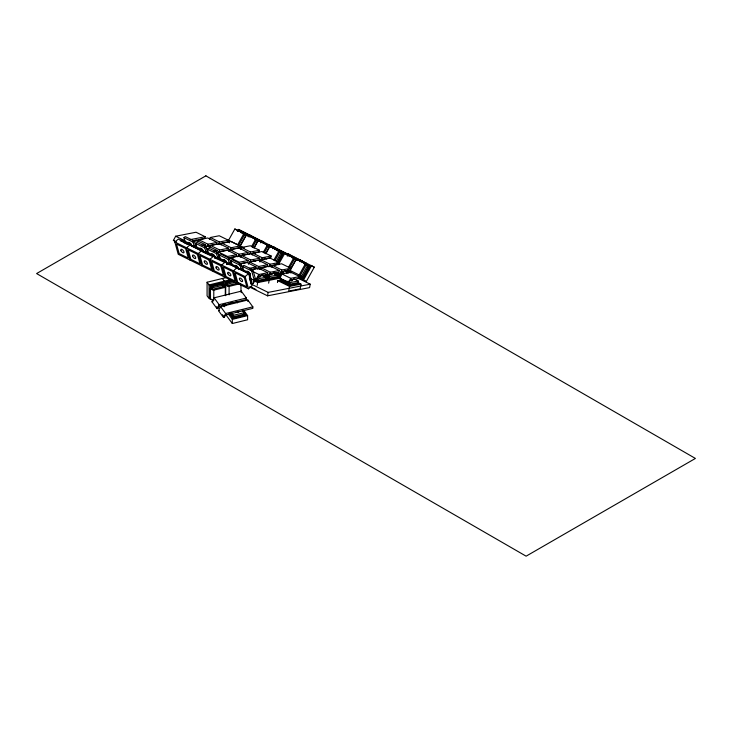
<?xml version="1.0" encoding="UTF-8"?>
<svg xmlns="http://www.w3.org/2000/svg" width="732" height="732" viewBox="0 0 732 732"><rect width="100%" height="100%" fill="white"/><g stroke="black" fill="none" stroke-linecap="round" stroke-linejoin="round"><path stroke-width="1.1" d="M269.175 279.011L278.096 277.272L277.84 274.948L269.559 276.568L269.175 279.011L262.093 275.534M274.573 273.786L280.649 276.769L281.033 274.317L284.135 273.713M289.561 285.087L298.473 283.339L298.226 281.015L289.945 282.634L289.561 285.087L280.447 280.612L281.481 278.48M231.532 312.555L233.535 315.291L233.298 317.597L245.193 314.678L244.589 312.582L242.576 309.846M176.421 241.972L173.383 240.48L175.662 236.226L196.048 232.236L205.161 236.72L204.859 238.431L193.065 240.737M205.116 246.428L205.418 244.717L196.304 240.242L192.955 240.892M197.933 241.441L198.848 239.739L207.769 237.992L216.882 242.475L216.581 244.186L207.659 245.934M216.828 252.183L217.13 250.472L208.016 245.989L204.676 246.647M209.407 239.199L210.313 237.497L219.234 235.75L228.347 240.224L228.045 241.944L219.124 243.683M209.654 247.196L210.569 245.495L219.481 243.747L228.594 248.23L228.293 249.941L219.38 251.689M217.55 253.702L218.456 252L227.377 250.252L236.491 254.727L236.189 256.447L228.384 257.966M221.119 244.955L222.034 243.253L230.955 241.505L240.059 245.979L239.767 247.7L230.845 249.438M229.015 251.451L229.93 249.758L238.842 248.011L247.956 252.485L247.654 254.196L238.742 255.944M229.262 259.457L230.177 257.755L239.099 256.008L248.203 260.482L247.91 262.202L238.989 263.941M240.297 263.822L246.986 262.513L256.099 266.988L255.797 268.699L250.225 269.788M240.48 249.209L241.395 247.508L250.307 245.769L259.421 250.243L259.128 251.954L250.207 253.702M240.727 257.207L241.642 255.514L250.564 253.766L259.677 258.24L259.375 259.952L250.454 261.699M257.646 281.912L267.272 279.606L257.646 281.912L254.718 280.466M257.71 281.262L258.094 278.81L266.375 277.19L266.631 279.514L257.71 281.262L254.672 279.761M257.17 285.407L257.664 282.57L280.594 278.087L280.1 280.914M267.564 264.746L258.652 266.485L249.539 262.01L258.451 260.272L267.564 264.746L267.272 266.457L258.35 268.205M267.82 272.743L267.519 274.454L258.597 276.202L256.612 278.736L258.899 274.491L267.82 272.743L258.707 268.269L250.902 269.797M252.192 254.965L253.107 253.263L262.029 251.524L271.142 255.999L270.84 257.71L261.919 259.457M268.635 283.156L269.129 280.329L266.201 278.892M269.111 279.661L278.746 277.364L269.111 279.661L266.183 278.224M267.555 295.829L268.159 292.397L310.203 284.181L309.599 287.603L267.555 295.829L250.161 287.283M260.089 261.47L261.004 259.769L269.925 258.021L279.038 262.504L278.736 264.215L269.815 265.963M260.336 269.468L261.251 267.766L270.172 266.027L279.285 270.501L278.983 272.213L270.062 273.96L268.717 276.376L265.048 275.003M277.465 282.534L277.794 280.649L281.966 279.834M271.81 267.226L272.716 265.524L281.637 263.776L290.75 268.26L290.448 269.971L281.536 271.718L280.182 274.125L276.513 272.762M289.488 285.736L299.123 283.44L289.488 285.736L279.798 280.512L289.561 285.306M300.98 284.162L289.506 286.404L288.683 291.116L300.147 288.875L300.98 284.162L298.052 282.726M299.663 276.568L299.361 278.288L290.448 280.027L288.463 282.57L279.35 278.096L281.628 273.841L290.549 272.094L299.663 276.568L290.741 278.316L281.628 273.841M211.978 301.804L214.11 297.823L241.295 291.153L246.345 298.025L246.345 299.534L219.152 306.196L217.88 308.465L217.029 308.675L211.978 301.804L212.829 301.593M217.029 308.675L219.152 304.686L246.345 298.025M218.475 310.633L220.597 306.653L247.791 299.983L252.842 306.854L252.842 308.364L225.648 315.025L224.376 317.295L223.525 317.505L218.475 310.633L219.326 310.423M223.525 317.505L225.648 313.516L252.842 306.854M207.046 245.915L207.961 244.213L216.882 242.475M218.063 244.525L219.426 241.972L228.347 240.224M218.31 252.522L219.682 249.969L228.594 248.23M229.317 251.131L231.147 247.727L240.059 245.979M237.671 256.786L239.035 254.233L247.956 252.485M249.136 254.535L250.509 251.991L259.421 250.243M248.468 264.234L250.756 259.988L259.677 258.24M259.942 261.992L262.221 257.746L271.142 255.999M257.28 269.037L258.652 266.485M268.745 266.796L270.117 264.243L279.038 262.504M268.086 276.495L270.364 272.24L279.285 270.501M279.551 274.253L281.829 269.998L290.75 268.26M288.463 282.57L290.741 278.316M229.372 242.868L228.576 240.252L234.853 228.997L244.918 234.112L238.641 245.376M237.378 231.367L238.449 229.436L287.941 254.224L277.199 248.944M243.966 233.471L237.69 244.735L228.576 240.252M240.974 246.94L240.114 245.87L245.943 235.411L244.058 234.487M241.093 248.624L240.288 246.007L246.574 234.743L256.639 239.867L252.448 247.37M249.09 237.122L250.17 235.192L252.787 236.958M251.497 246.73L255.688 239.227M253.949 247.819L257.655 241.167L255.779 240.242M254.095 248.011L258.286 240.499L267.4 244.982L268.351 245.623L264.17 253.126M260.812 242.878L261.882 240.947L264.508 242.713L238.449 229.436M263.209 252.485L267.4 244.982M265.661 253.574L269.376 246.922L267.491 245.998M265.817 253.766L270.007 246.254L280.072 251.378L274.839 260.757M241.112 265.753L251.671 270.913L254.306 280.429L253.144 283.522L251.122 282.534M272.524 248.633L273.603 246.702L276.22 248.468L269.385 245.11M273.878 260.116L279.112 250.737M276.321 261.233L281.088 252.677L282.881 253.263L276.605 264.527L276.12 264.206M277.172 262.33L282.406 252.943L274.308 248.972M277.885 262.815L283.43 253.025L278.489 262.468M278.37 264.719L285.315 252.458M287.173 255.825L288.243 253.894L314.303 267.171L306.223 281.646L298.418 277.812M288.527 267.317L293.761 257.929L284.647 253.455L310.029 266.137L303.304 278.197L300.376 276.76M289.479 267.958L294.712 258.57L293.761 257.929M285.517 271.188L288.554 272.679L289.003 271.874L288.435 269.834M291.986 257.655L297.046 260.144L295.737 259.869L289.909 270.328L290.769 271.398M290.888 273.082L290.082 270.474L296.368 259.21L305.482 263.685L306.433 264.325L300.147 275.589L300.715 277.629L300.266 278.435L299.196 274.948L305.482 263.685M302.966 277.483L301.621 276.083L307.458 265.625L308.767 265.899L309.243 266.219L302.966 277.483L299.452 275.662M302.49 277.154L308.767 265.899L303.707 263.41M303.204 277.638L309.48 266.375M303.304 278.197L310.029 266.137M306.223 281.646L303.606 279.889L311.676 265.405M253.144 283.522L255.56 279.359L252.924 269.843L243.811 265.368L242.557 266.439L243.729 270.666M180.905 240.288L182.323 239.931L190.787 244.085L190.018 244.763L180.905 240.288L180.273 240.828M192.617 246.043L194.044 245.687L202.499 249.841L201.73 250.518L192.617 246.043L191.994 246.583M213.378 271.545L209.983 259.311L214.22 255.596L205.756 251.442L203.706 252.339M225.09 277.3L221.705 265.066L225.932 261.351L217.477 257.197L215.428 258.094M236.253 268.324L237.653 267.107L229.189 262.953L227.14 263.849M239.483 269.065L240.901 268.708L249.365 272.862L245.129 276.577L248.523 288.811L251.973 285.864L248.596 273.539L239.483 269.065L238.852 269.605M248.523 288.811L178.224 254.278L174.838 242.045L178.279 239.099L248.578 273.631M185.141 241.889L183.97 237.662L185.223 236.592L194.337 241.066L196.094 247.407M190 244.854L186.55 247.8L189.945 260.034M194.255 246.364L193.083 242.136L194.337 241.066M196.862 247.645L195.691 243.417L196.945 242.347L206.058 246.821L207.815 253.162M205.976 252.119L204.804 247.892L206.058 246.821M201.712 250.609L198.271 253.556L201.657 265.789M202.974 252.11L213.049 256.63M208.574 253.4L207.403 249.173L208.657 248.102L217.77 252.577L219.527 258.918M217.688 257.874L216.516 253.647L217.77 252.577M214.686 257.865L224.77 262.385M220.295 259.155L219.124 254.928L220.378 253.858L229.491 258.332L231.248 264.673M229.409 263.63L228.238 259.403L229.491 258.332M226.408 263.621L229.647 264.783M232.007 264.911L230.836 260.683L232.09 259.613L241.203 264.087L242.96 270.428M241.121 269.385L239.95 265.158L241.203 264.087M236.866 267.875L233.417 270.822L236.811 283.055M251.671 270.913L252.924 269.843M250.609 283.595L251.817 281.701L249.365 272.862M207.083 282.241L209.059 284.94L209.059 298.51L207.083 295.81L207.083 282.241L226.746 277.419M209.059 284.94L230.909 279.587M210.514 297.311L210.34 285.755L223.086 282.634L223.26 287.402M225.63 286.532L225.63 282.012L232.007 280.447M210.34 285.755L223.26 282.881M225.63 282.012L232.181 280.695M210.761 286.029L222.656 283.119M226.06 282.287L232.547 280.695M210.944 286.276L222.839 283.357L223.196 283.851L223.352 285.114L212.307 287.822L210.944 286.276L210.944 288.39M226.234 284.638L226.234 282.525L233.81 280.676M223.196 283.851L211.301 286.77L211.301 288.875M234.167 281.161L226.6 283.019L226.234 282.525M226.6 285.132L226.6 283.019L227.597 284.08L235.329 282.186M213.79 300.706L210.011 298.967L210.011 288.417L213.067 289.167L224.962 286.258L225.685 287.237L225.685 295.682M225.3 295.225L225.3 284.666L228.366 285.425L238.101 283.037M210.011 288.417L213.79 290.156L225.685 287.237M225.3 284.666L229.089 286.404L239.904 283.751M210.011 298.967L210.862 298.757M230.397 303.03L231.495 302.764M233.535 315.291L244.589 312.582M245.193 313.927L233.298 316.846L230.772 313.406M229.665 313.351L233.05 317.944L245.796 315.199L233.05 318.319L229.665 313.726M228.421 314.074L232.319 319.372L247.608 315.62L247.608 319.765L232.319 323.517L225.822 314.687M173.383 240.48L174.024 240.352M190.146 239.657L205.161 236.72M202.069 245.366L205.418 244.717M213.79 251.122L217.13 250.472M236.491 254.727L227.57 256.475L218.456 252M248.203 260.482L239.291 262.23L230.177 257.755M249.411 268.296L256.099 266.988M259.723 276.476L258.012 276.211M271.188 274.235L269.486 273.96M281.829 272.148L282.653 271.993M286.203 273.31L288.28 272.899M266.777 278.654L257.865 280.402L254.828 278.91M278.252 276.412L269.33 278.16L262.239 274.674M266.558 279.944L257.637 281.683L254.599 280.191M278.023 277.693L269.102 279.441L266.064 277.95M279.35 278.096L289.094 282.442M290.741 280.466L291.565 280.31L290.686 279.871M298.629 282.488L289.707 284.226L280.594 279.752M298.4 283.769L289.479 285.517L280.374 281.042M272.633 248.523L273.292 248.468M287.273 255.715L288.417 255.98M291.848 256.136L306.488 263.337M311.375 265.734L314.303 267.171M283.668 253.18L234.853 228.997M241.176 232.694L246.245 235.182M254.919 239.446L258.972 241.432M266.64 245.202L270.684 247.187M242.667 233.517L247.736 235.997L247.251 235.677M254.626 239.428L258.671 241.423M268.122 246.016L270.154 247.013M277.044 250.445L279.066 251.442M279.844 251.771L282.881 253.263M293.477 258.469L297.531 260.464M305.189 264.225L309.243 266.219M279.212 251.753L281.088 252.677M293.861 258.945L295.737 259.869M305.573 264.7L307.458 265.625M238.229 244.946L240.114 245.87M240.288 246.007L244.342 248.002M253.281 252.375L255.166 253.299M265.002 258.131L266.878 259.055M290.082 270.474L299.196 274.948M299.745 275.159L301.621 276.083M239.428 246.272L241.45 247.26M287.731 269.907L291.245 271.728M288.445 270.392L290.467 271.389M241.395 247.508L250.509 251.991M253.107 253.263L262.221 257.746M288.481 270.602L290.503 271.59M239.602 246.867L241.551 247.828M288.033 270.666L291.345 272.286M300.138 276.605L303.066 278.041M287.676 270.529L290.613 271.965M284.611 270.392L289.314 272.697M239.163 248.23L241.121 249.191M299.699 277.968L303.606 279.889M261.004 259.769L270.117 264.243M272.716 265.524L281.829 269.998M297.924 278.142L310.203 284.181M210.313 237.497L219.426 241.972M222.034 243.253L231.147 247.727M293.523 278.709L298.226 281.015M242.383 254.416L244.406 255.413M253.528 260.372L255.413 261.297M277.272 272.478L281.033 274.317M277.144 272.633L280.182 274.125M229.93 249.758L239.035 254.233M241.642 255.514L250.756 259.988M273.704 272.432L280.795 275.918M273.146 272.633L277.84 274.948M273.814 273.64L280.649 276.989M277.529 275.708L280.566 277.199M261.251 267.766L270.364 272.24M277.648 275.982L279.606 276.943M287.118 281.253L289.945 282.634M277.666 276.65L279.624 277.611M198.848 239.739L207.961 244.213M210.569 245.495L219.682 249.969M231.294 257.325L233.169 258.25M265.798 274.72L269.559 276.568M277.794 280.649L289.506 286.404M265.679 274.875L268.717 276.376M194.227 240.435L196.112 241.359M261.681 274.875L266.375 277.19M266.256 277.794L269.184 279.24M183.97 237.662L193.083 242.136M195.691 243.417L204.804 247.892M207.403 249.173L216.516 253.647M219.124 254.928L228.238 259.403M230.836 260.683L239.95 265.158M252.824 271.499L258.899 274.491M175.662 236.226L184.775 240.7M218.2 257.243L220.222 258.24M229.921 262.998L231.943 263.996M189.048 243.088L190.146 244.424M200.76 248.843L201.867 250.179M212.481 254.599L213.579 255.935M224.193 260.354L225.3 261.69M204.338 251.799L213.442 256.273M216.05 257.554L225.163 262.029M227.771 263.31L236.875 267.784M180.831 240.81L187.667 244.168M192.543 246.565L201.337 250.875M183.311 242.319L187.365 244.305M254.791 280.045L257.719 281.481M250.252 278.444L254.306 280.429M253.757 280.658L257.664 282.57M174.838 242.045L245.129 276.577M250.756 283.851L268.159 292.397M249.841 286.477L255.944 289.479M299.964 259.65L302.581 261.416M296.368 259.21L297.32 259.851M299.653 261.416L300.129 261.736M288.243 253.894L290.869 255.66M270.007 246.254L270.959 246.904M258.286 240.499L259.238 241.148M246.574 234.743L247.526 235.393M238.138 231.202L238.623 231.522M222.372 278.489L224.358 281.189L224.358 286.843M243.719 310.322L247.608 315.62M236.088 301.017L237.424 302.838M242.411 310.222L245.796 314.824M242.411 310.597L243.765 312.445M243.93 312.967L245.193 314.678M225.035 303.725L226.38 305.546M223.644 304.475L224.907 306.196M230.141 313.305L233.298 317.597M230.141 313.68L233.298 317.972M223.178 304.521L224.532 306.36M223.178 304.896L224.532 306.735M214.11 297.823L219.152 304.686M220.597 306.653L225.648 313.516M219.335 305.857L220.634 307.623M216.617 306.745L217.88 308.465M222.482 314.723L224.376 317.295M287.749 270.062L288.554 272.679M249.328 277.977L250.179 281.033M237.653 267.107L238.193 269.074M225.932 261.351L226.755 264.298M214.22 255.596L214.76 257.563M202.499 249.841L203.048 251.808M190.787 244.085L191.327 246.053M247.791 299.983L247.791 301.493M241.295 291.153L241.295 292.663M240.984 284.547L240.984 291.931M232.319 319.372L232.319 323.517M229.089 286.404L229.089 294.85M227.597 284.08L227.597 286.258M226.06 283.339L226.06 285.453M225.813 282.259L225.813 286.779M223.086 282.634L223.086 287.154M213.79 290.156L213.79 299.644M212.307 287.822L212.307 290M210.761 287.09L210.761 289.195M210.514 286.002L210.514 288.262M232.794 302.517A2.772 1.601 0 0 1 229.189 303.396M232.071 302.719A2.306 1.336 0 0 1 231.129 303.139M239.282 311.347A2.772 1.601 0 0 1 235.677 312.225M238.559 311.548A2.306 1.336 0 0 1 237.616 311.969M292.48 279.908A2.772 0.924 9.9 0 1 289.177 280.548M292.132 280.091A2.306 0.769 9.9 0 1 291.007 280.603M209.416 245.531A2.772 0.924 9.9 0 1 208.464 246.666M209.032 245.549A2.306 0.769 9.9 0 1 209.05 246.336M232.895 249.804A2.772 0.924 9.9 0 1 232.63 249.987M220.89 243.289A2.772 0.924 9.9 0 1 219.929 244.424M220.725 243.536A2.306 0.769 9.9 0 1 220.744 243.939M228.594 257.527A2.772 0.924 9.9 0 1 229.061 258.735M228.64 257.81A2.306 0.769 9.9 0 1 228.659 258.597M252.247 253.574A2.772 0.924 9.9 0 1 251.561 254.379M251.808 253.547A2.306 0.769 9.9 0 1 251.598 254.114M250.6 262.431A2.772 0.924 9.9 0 1 249.896 262.358M240.499 255.55A2.772 0.924 9.9 0 1 239.538 256.685M240.343 255.788A2.306 0.769 9.9 0 1 239.776 256.465M260.354 275.808A2.772 0.924 9.9 0 1 258.039 276.861M260.199 276.046A2.306 0.769 9.9 0 1 258.03 276.705M271.828 273.567A2.772 0.924 9.9 0 1 271.654 274.582A2.772 0.924 9.9 0 1 268.79 274.482M271.682 274.216A2.306 0.769 9.9 0 1 268.909 274.344M271.856 265.835A2.772 0.924 9.9 0 1 269.962 266.695M271.416 265.808A2.306 0.769 9.9 0 1 271.206 266.366M283.293 271.316A2.772 0.924 9.9 0 1 280.969 272.377M282.9 271.334A2.306 0.769 9.9 0 1 280.96 272.222M260.107 267.811A2.772 0.924 9.9 0 1 257.783 268.864M260.034 268.269A2.306 0.769 9.9 0 1 259.384 268.717M246.4 271.984A2.772 1.244 49.4 0 1 249.173 272.405A2.772 1.244 49.4 0 1 249.896 275.68M246.785 271.892A2.306 1.034 49.4 0 1 249.045 272.569A2.306 1.034 49.4 0 1 249.914 275.205M234.679 266.228A2.772 1.244 49.4 0 1 236.674 265.954A2.772 1.244 49.4 0 1 238.742 269.138M235.073 266.137A2.306 1.034 49.4 0 1 236.244 265.981M236.683 266.247A2.306 1.034 49.4 0 1 237.122 266.604M237.534 267.043A2.306 1.034 49.4 0 1 238.403 268.891M199.589 248.56A2.772 1.244 49.4 0 1 202.05 249.127A2.772 1.244 49.4 0 1 203.542 252.266M201.09 248.715A2.306 1.034 49.4 0 1 203.011 250.747M203.194 251.213A2.306 1.034 49.4 0 1 203.212 251.954M188.069 242.539A2.772 1.244 49.4 0 1 190.585 243.628A2.772 1.244 49.4 0 1 191.821 246.51M189.378 242.96A2.306 1.034 49.4 0 1 191.299 244.991M191.473 245.458A2.306 1.034 49.4 0 1 191.491 246.199M223.022 260.07A2.772 1.244 49.4 0 1 225.483 260.638A2.772 1.244 49.4 0 1 226.975 263.776M223.516 260.162A2.306 1.034 49.4 0 1 226.444 262.257M226.627 262.724A2.306 1.034 49.4 0 1 226.481 263.694M211.31 254.315A2.772 1.244 49.4 0 1 213.771 254.882A2.772 1.244 49.4 0 1 215.254 258.021M211.795 254.407A2.306 1.034 49.4 0 1 212.408 254.324M212.811 254.471A2.306 1.034 49.4 0 1 214.732 256.502M214.906 256.969A2.306 1.034 49.4 0 1 214.769 257.938M205.884 175.826L36.6 273.558L526.116 556.174L695.4 458.442L205.884 175.826M185.626 248.523L176.513 244.049L179.148 253.565L188.261 258.039L185.626 248.523M197.338 254.278L188.234 249.804L190.869 259.32L199.982 263.795L197.338 254.278M209.059 260.034L199.946 255.56L202.581 265.075L211.694 269.55L209.059 260.034M220.771 265.789L211.667 261.315L214.302 270.831L223.416 275.305L220.771 265.789M232.492 271.545L223.379 267.07L226.014 276.586L235.128 281.061L232.492 271.545M244.204 277.3L235.091 272.826L237.735 282.342L246.849 286.816L244.204 277.3M239.574 279.496A2.214 0.997 49.4 0 0 242.393 281.518A2.214 0.997 49.4 0 0 240.938 278.444A2.214 0.997 49.4 0 0 239.574 279.496M227.862 273.741A2.214 0.997 49.4 0 0 230.681 275.763A2.214 0.997 49.4 0 0 229.226 272.688A2.214 0.997 49.4 0 0 227.862 273.741M192.717 256.475A2.214 0.997 49.4 0 0 195.526 258.497A2.214 0.997 49.4 0 0 194.072 255.422A2.214 0.997 49.4 0 0 192.717 256.475M180.996 250.719A2.214 0.997 49.4 0 0 183.814 252.741A2.214 0.997 49.4 0 0 182.36 249.667A2.214 0.997 49.4 0 0 180.996 250.719M216.15 267.985A2.214 0.997 49.4 0 0 218.96 270.007A2.214 0.997 49.4 0 0 217.505 266.933A2.214 0.997 49.4 0 0 216.15 267.985M204.429 262.23A2.214 0.997 49.4 0 0 207.248 264.252A2.214 0.997 49.4 0 0 205.793 261.178A2.214 0.997 49.4 0 0 204.429 262.23"/></g></svg>
